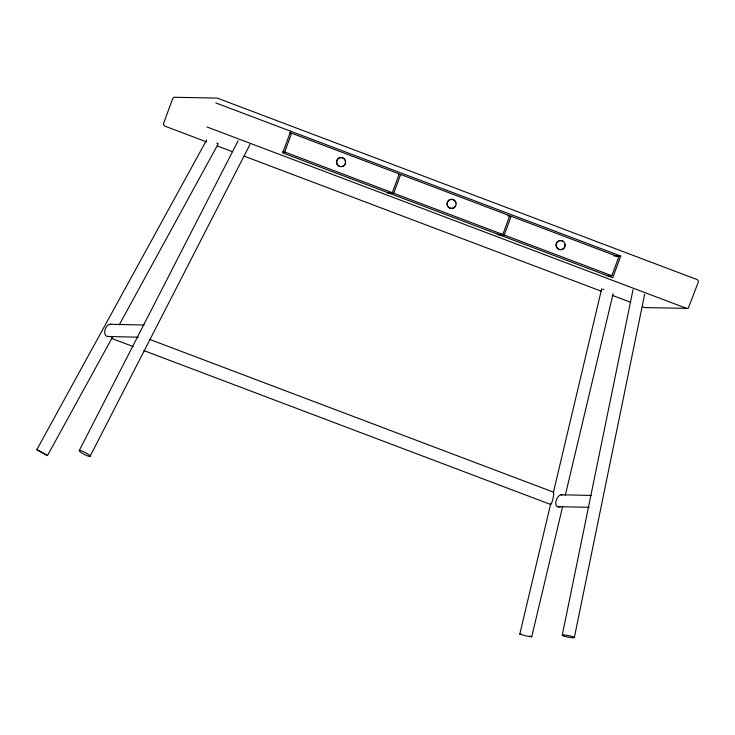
<?xml version="1.0" encoding="UTF-8"?>
<svg xmlns="http://www.w3.org/2000/svg" width="735" height="735" viewBox="0 0 735 735"><rect width="100%" height="100%" fill="white"/><g stroke="black" fill="none" stroke-linecap="round" stroke-linejoin="round"><path stroke-width="1.1" d="M551.048 503.879C550.855 506.13 554.723 494.967 553.473 492.156L149.637 339.386M562.257 635.187L633.037 289.599M574.347 637.53L644.668 294.184M562.642 506.479L531.736 636.822L526.352 636.005L519.783 634.13L550.69 503.787M553.336 492.652L601.68 288.781M565.279 495.335L613.1 293.697M290.711 131.243L282.745 152.898L612.76 277.711L620.726 256.056L215.796 102.909M282.433 151.943L284.702 151.989L291.602 133.219L399.234 173.929L392.334 192.699L386.674 192.579M388.089 193.121L393.758 193.241L400.658 174.471L509.713 215.722L502.813 234.483L497.145 234.364M498.569 234.906L504.228 235.025L511.137 216.255L618.769 256.965L611.86 275.735L606.2 275.616M112.464 336.621L111.683 338.431L133.154 346.543M79.27 450.518L238.149 140.679M90.065 456.352A6.165 1.057 27.4 0 0 82.862 451.409A6.165 1.057 27.4 0 0 81.08 452.539A6.165 1.057 27.4 0 0 90.065 456.352L249.983 144.483M112.051 337.935L47.499 455.553L36.842 449.636L206.682 139.926M119.226 324.861L218.258 143.784M519.783 634.13L521.115 634.158M560.401 506.92C552.628 508.445 555.853 495.904 560.97 494.793L591.298 495.418M109.616 336.391C101.733 338.1 104.407 325.008 109.965 324.254L144.069 325.017M642.445 306.771L644.595 307.579L688.236 308.397L698.25 282.222L698.195 280.651L697.065 279.576L217.22 98.086L173.827 97.277L172.771 98.426L163.565 123.452L163.62 125.023L164.75 126.089L206.618 141.928M289.342 133.173L291.602 133.219M398.398 174.425L400.658 174.471M507.453 215.667L509.713 215.722M508.868 216.209L511.137 216.255M613.927 255.918L620.726 256.056M557.378 506.645L589.148 507.297M107.503 336.492L138.309 337.181M109.965 324.254L111.279 324.457M560.97 494.793L562.137 494.986M602.774 289.222L603.848 289.544M529.567 636.051L531.736 636.822M284.702 151.989L392.334 192.699M393.758 193.241L502.813 234.483M504.228 235.025L611.86 275.735M206.948 126.962L686.784 308.452M217.349 145.989L232.379 151.676M244.185 156.142L601.653 291.345M612.384 295.406L630.639 302.305M143.885 350.604L550.653 504.458M36.75 449.554L47.499 455.553M216.706 142.976L217.633 143.472M563.322 248.632A4.557 4.493 -88.8 0 1 557.268 248.32A4.557 4.493 -88.8 0 1 557.047 242.164A4.557 4.493 -88.8 0 1 563.074 241.411M564.893 244.369A4.557 4.493 -88.8 0 1 564.93 245.554M564.673 246.712A4.557 4.493 -88.8 0 1 564.122 247.759M455.617 205.469A4.557 4.493 -88.8 0 1 448.497 207.344A4.557 4.493 -88.8 0 1 449.195 199.911A4.557 4.493 -88.8 0 1 455.838 203.117M344.586 164.732A4.557 4.493 -88.8 0 1 338.017 165.559A4.557 4.493 -88.8 0 1 337.788 158.843A4.557 4.493 -88.8 0 1 344.393 159.192M345.018 160.193A4.557 4.493 -88.8 0 1 345.138 163.684M564.407 247.768A4.557 4.493 -88.8 0 0 561.182 240.593A4.557 4.493 -88.8 0 0 556.661 247.024A4.557 4.493 -88.8 0 0 564.407 247.768M455.351 206.526A4.557 4.493 -88.8 0 0 452.126 199.35A4.557 4.493 -88.8 0 0 447.606 205.772A4.557 4.493 -88.8 0 0 455.351 206.526M344.871 164.732A4.557 4.493 -88.8 0 0 341.646 157.556A4.557 4.493 -88.8 0 0 337.135 163.988A4.557 4.493 -88.8 0 0 344.871 164.732M564.094 636.106A6.165 0.781 11.2 0 0 574.164 637.695A6.165 0.781 11.2 0 0 566.648 635.27A6.165 0.781 11.2 0 0 564.094 636.106"/></g></svg>
